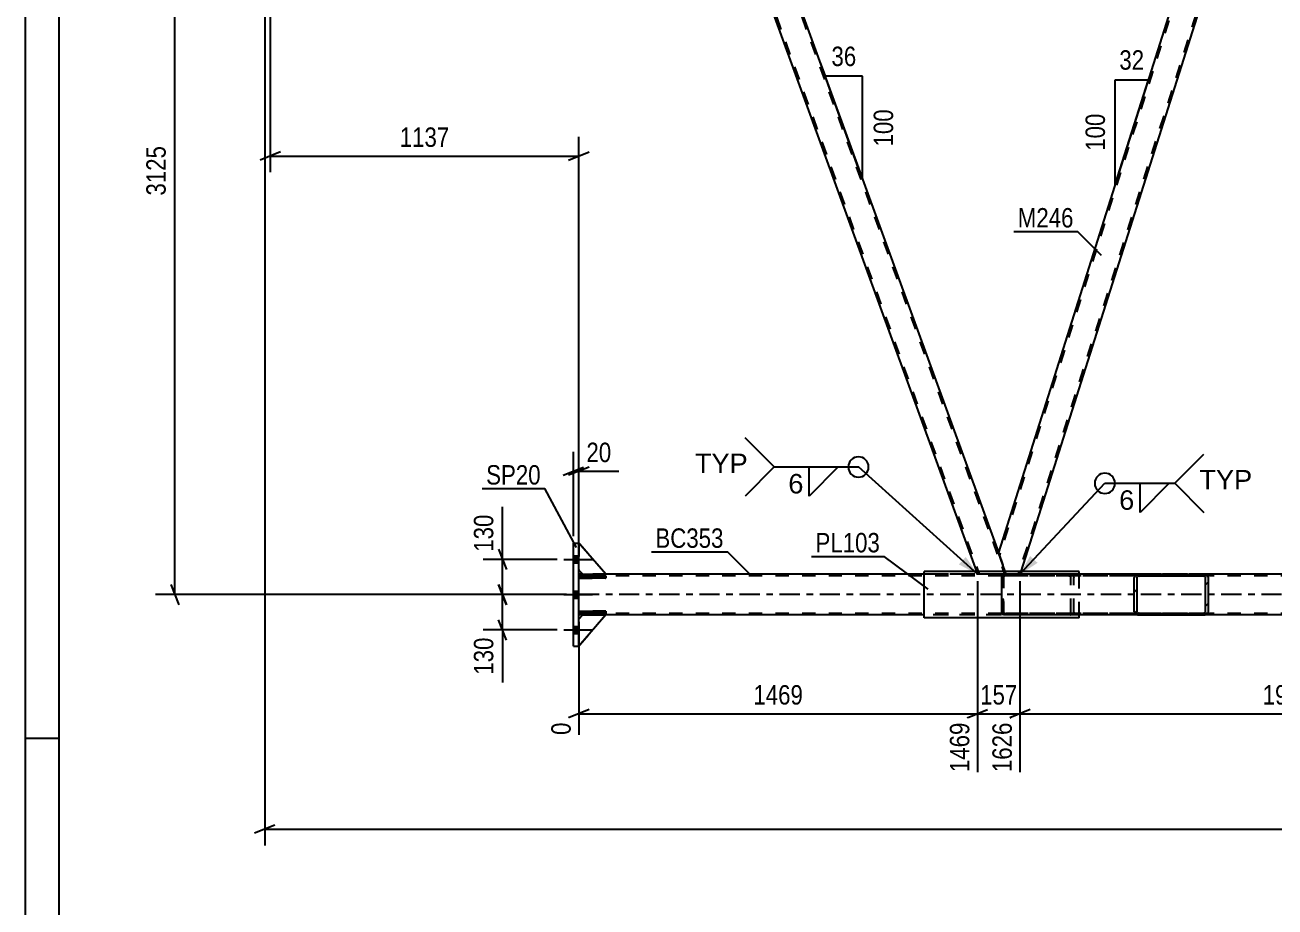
# Model space of a CAD drawing. Header units: millimetres. Extents: x -834 to 355, y -855 to -14.
# Drawn here: x -834 to -649.7, y -433.2 to -303.1 of the extents above; entities that cross this region are included whole.
import ezdxf

# ---------------------------------------------------------------- set-up
doc = ezdxf.new("R2010")
doc.units = ezdxf.units.MM
doc.linetypes.add('DXK_LINE_DOT2', pattern=[3.9198, 1.9599, -1.9599])
doc.linetypes.add('DXK_LINE_DOT3', pattern=[5.9187, 2.979, -0.9799, 0.9799, -0.9799])
doc.styles.add('Arial', font='ARIAL.TTF', dxfattribs={"height": 0.2})
doc.styles.add('Arial Narrow', font='ARIALN.TTF', dxfattribs={"height": 0.2})

# ---------------------------------------------------------------- blocks, each defined once
blk = doc.blocks.new('Unknown-570384938-1134')
at = {"color": 5, "linetype": 'Continuous'}
for p, q in [((-833.95, -14.33), (-833.95, -855.33)), ((-828.95, -19.33), (-828.95, -850.33)), ((-828.95, -408.33), (-833.95, -408.33))]:
    blk.add_line(p, q, dxfattribs=at)
blk = doc.blocks.new('Part-570384938-35340 - 35208')
at = {"linetype": 'Continuous'}
h = blk.add_hatch(dxfattribs=at)
h.set_pattern_fill('', scale=0.7, style=0, pattern_type=0)
h.set_pattern_definition([(45, (-670.3565, -389.8246), (-1.57154, 1.57154), [])])
h.paths.add_polyline_path([(-670.42, -389.64), (-670.36, -389.82), (-670.17, -389.98), (-669.88, -390.08), (-669.55, -390.12), (-660.38, -390.12), (-660.04, -390.08), (-659.76, -389.98), (-659.57, -389.82), (-659.5, -389.64), (-659.5, -384.6), (-659.57, -384.42), (-659.76, -384.26), (-660.04, -384.16), (-660.38, -384.12), (-669.55, -384.12), (-669.88, -384.16), (-670.17, -384.26), (-670.36, -384.42), (-670.42, -384.6)])
h.paths.add_polyline_path([(-669.95, -384.51), (-669.86, -384.43), (-669.72, -384.38), (-669.55, -384.36), (-660.38, -384.36), (-660.21, -384.38), (-660.07, -384.43), (-659.97, -384.51), (-659.94, -384.6), (-659.94, -389.64), (-659.97, -389.73), (-660.07, -389.81), (-660.21, -389.86), (-660.38, -389.88), (-669.55, -389.88), (-669.72, -389.86), (-669.86, -389.81), (-669.95, -389.73), (-669.99, -389.64), (-669.99, -384.6)])
at = {"color": 2, "linetype": 'Continuous'}
for p, q in [((-689.96, -384.6), (-689.93, -384.42)), ((-689.96, -389.64), (-689.96, -384.6)), ((-689.93, -384.42), (-689.83, -384.26)), ((-689.83, -384.26), (-689.69, -384.16)), ((-689.69, -384.16), (-689.67, -384.15)), ((-689.67, -384.15), (-689.38, -384.12)), ((-669.55, -384.12), (-689.38, -384.12)), ((-670.36, -384.42), (-670.42, -384.6)), ((-670.42, -389.64), (-670.42, -384.6)), ((-669.99, -384.6), (-669.95, -384.51)), ((-669.99, -389.64), (-669.99, -384.6)), ((-669.55, -384.12), (-669.88, -384.16)), ((-669.72, -384.38), (-669.55, -384.36)), ((-669.55, -384.12), (-660.38, -384.12)), ((-669.55, -384.36), (-660.38, -384.36)), ((-660.04, -384.16), (-660.38, -384.12)), ((-660.38, -384.36), (-660.21, -384.38)), ((-659.97, -384.51), (-659.94, -384.6)), ((-659.94, -389.64), (-659.94, -384.6)), ((-659.5, -384.6), (-659.57, -384.42)), ((-659.5, -389.64), (-659.5, -384.6)), ((-689.93, -389.82), (-689.96, -389.64)), ((-689.83, -389.98), (-689.93, -389.82)), ((-689.69, -390.08), (-689.83, -389.98)), ((-689.67, -390.09), (-689.69, -390.08)), ((-689.38, -390.12), (-689.67, -390.09)), ((-669.55, -390.12), (-689.38, -390.12)), ((-670.42, -389.64), (-670.36, -389.82)), ((-669.95, -389.73), (-669.99, -389.64)), ((-669.88, -390.08), (-669.55, -390.12)), ((-669.55, -389.88), (-669.72, -389.86)), ((-669.55, -389.88), (-660.38, -389.88)), ((-669.55, -390.12), (-660.38, -390.12)), ((-660.21, -389.86), (-660.38, -389.88)), ((-660.38, -390.12), (-660.04, -390.08)), ((-659.94, -389.64), (-659.97, -389.73)), ((-659.57, -389.82), (-659.5, -389.64))]:
    blk.add_line(p, q, dxfattribs=at)
at = {"color": 7, "linetype": 'DXK_LINE_DOT2'}
for p, q in [((-689.73, -384.51), (-689.74, -384.6)), ((-689.74, -389.64), (-689.74, -384.6)), ((-689.69, -384.43), (-689.73, -384.51)), ((-689.55, -384.38), (-689.69, -384.43)), ((-689.69, -389.81), (-689.69, -384.43)), ((-689.67, -390.09), (-689.67, -384.15)), ((-689.38, -384.36), (-689.55, -384.38)), ((-660.38, -384.36), (-689.38, -384.36)), ((-680.21, -384.12), (-679.87, -384.16)), ((-680.04, -384.38), (-680.21, -384.36)), ((-679.77, -384.6), (-679.8, -384.51)), ((-679.77, -389.64), (-679.77, -384.6)), ((-679.4, -384.42), (-679.33, -384.6)), ((-679.33, -389.64), (-679.33, -384.6)), ((-660.38, -384.12), (-669.55, -384.12)), ((-689.74, -389.64), (-689.73, -389.73)), ((-689.73, -389.73), (-689.69, -389.81)), ((-689.69, -389.81), (-689.55, -389.86)), ((-689.55, -389.86), (-689.38, -389.88)), ((-660.38, -389.88), (-689.38, -389.88)), ((-680.21, -389.88), (-680.04, -389.86)), ((-679.87, -390.08), (-680.21, -390.12)), ((-679.8, -389.73), (-679.77, -389.64)), ((-679.33, -389.64), (-679.4, -389.82)), ((-660.38, -390.12), (-669.55, -390.12))]:
    blk.add_line(p, q, dxfattribs=at)
for centre, radius, start, end in [((-680.11, -384.78), 0.409, 41.9363, 80.4819), ((-680.01, -384.96), 0.817, 41.9363, 80.4819), ((-680.11, -389.46), 0.409, 279.5182, 318.0638), ((-680.01, -389.28), 0.817, 279.5182, 318.0638)]:
    blk.add_arc(centre, radius, start, end, dxfattribs=at)
at = {"color": 2, "linetype": 'Continuous'}
for centre, radius, start, end in [((-669.75, -384.96), 0.817, 99.5182, 138.0638), ((-669.65, -384.78), 0.409, 99.5182, 138.0638), ((-660.28, -384.78), 0.409, 41.9363, 80.4819), ((-660.18, -384.96), 0.817, 41.9363, 80.4819), ((-669.75, -389.28), 0.817, 221.9363, 260.4819), ((-669.65, -389.46), 0.409, 221.9363, 260.4819), ((-660.28, -389.46), 0.409, 279.5182, 318.0638), ((-660.18, -389.28), 0.817, 279.5182, 318.0638)]:
    blk.add_arc(centre, radius, start, end, dxfattribs=at)
blk = doc.blocks.new('Part-570384938-35294 - 35208')
at = {"color": 7, "linetype": 'DXK_LINE_DOT2'}
for p, q in [((-653.49, -265.12), (-690.32, -381.29)), ((-653.74, -265.12), (-653.86, -265.52)), ((-653.74, -265.12), (-651.72, -265.12)), ((-653.74, -265.12), (-653.7, -265.12)), ((-651.72, -265.12), (-651.58, -265.52)), ((-650.69, -267.96), (-687.53, -384.12)), ((-689.29, -384.12), (-689.44, -383.72)), ((-687.28, -384.12), (-689.29, -384.12)), ((-687.15, -383.72), (-687.28, -384.12))]:
    blk.add_line(p, q, dxfattribs=at)
at = {"color": 2, "linetype": 'Continuous'}
for p, q in [((-653.86, -265.52), (-690.46, -380.92)), ((-651.58, -265.52), (-650.56, -268.33)), ((-650.56, -268.33), (-687.15, -383.72)), ((-689.44, -383.72), (-690.46, -380.92))]:
    blk.add_line(p, q, dxfattribs=at)
blk = doc.blocks.new('Part-570384938-35299 - 35208')
at = {"color": 7, "linetype": 'DXK_LINE_DOT2'}
for p, q in [((-647.47, -265.12), (-651.72, -265.12)), ((-651.72, -265.12), (-650.56, -268.33)), ((-651.72, -265.12), (-651.69, -265.12)), ((-651.47, -265.12), (-608.16, -384.12)), ((-647.72, -265.12), (-604.41, -384.12)), ((-647.47, -265.12), (-647.32, -265.52)), ((-605.32, -380.92), (-604.16, -384.12)), ((-608.56, -383.72), (-608.41, -384.12)), ((-604.16, -384.12), (-608.41, -384.12))]:
    blk.add_line(p, q, dxfattribs=at)
at = {"color": 2, "linetype": 'Continuous'}
for p, q in [((-647.32, -265.52), (-605.32, -380.92)), ((-650.56, -268.33), (-608.56, -383.72))]:
    blk.add_line(p, q, dxfattribs=at)
blk = doc.blocks.new('Part-570384938-35300 - 35208')
at = {"color": 7, "linetype": 'DXK_LINE_DOT2'}
for p, q in [((-732.6, -265.12), (-736.86, -265.12)), ((-736.86, -265.12), (-736.71, -265.52)), ((-736.86, -265.12), (-736.82, -265.12)), ((-736.6, -265.12), (-693.29, -384.12)), ((-732.86, -265.12), (-689.55, -384.12)), ((-732.6, -265.12), (-732.46, -265.52)), ((-690.46, -380.92), (-689.29, -384.12)), ((-693.69, -383.72), (-693.55, -384.12)), ((-689.29, -384.12), (-693.55, -384.12))]:
    blk.add_line(p, q, dxfattribs=at)
at = {"color": 2, "linetype": 'Continuous'}
for p, q in [((-736.71, -265.52), (-693.69, -383.72)), ((-732.46, -265.52), (-690.46, -380.92))]:
    blk.add_line(p, q, dxfattribs=at)
blk = doc.blocks.new('Part-570384938-35306 - 35208')
at = {"color": 2, "linetype": 'Continuous'}
for p, q in [((-751.71, -384.12), (-752.31, -384.12)), ((-701.39, -384.12), (-748.31, -384.12)), ((-634.42, -384.12), (-660.37, -384.12)), ((-751.71, -390.12), (-752.31, -390.12)), ((-701.39, -390.12), (-748.31, -390.12)), ((-616.26, -390.12), (-678.53, -390.12))]:
    blk.add_line(p, q, dxfattribs=at)
at = {"color": 7, "linetype": 'DXK_LINE_DOT2'}
for p, q in [((-752.31, -390.12), (-752.31, -384.12)), ((-74.59, -384.36), (-752.31, -384.36)), ((-748.31, -384.12), (-751.71, -384.12)), ((-74.59, -384.12), (-701.39, -384.12)), ((-660.37, -384.12), (-701.39, -384.12)), ((-74.59, -389.88), (-752.31, -389.88)), ((-748.31, -390.12), (-751.71, -390.12)), ((-74.59, -390.12), (-701.39, -390.12)), ((-678.53, -390.12), (-701.39, -390.12))]:
    blk.add_line(p, q, dxfattribs=at)
at = {"color": 7, "linetype": 'DXK_LINE_DOT3'}
blk.add_line((-74.59, -387.12), (-752.31, -387.12), dxfattribs=at)
blk = doc.blocks.new('Part-570384938-35310 - 35208')
at = {"color": 2, "linetype": 'Continuous'}
for p, q in [((-753.11, -394.72), (-753.11, -379.52)), ((-753.11, -379.52), (-752.31, -379.52)), ((-752.31, -394.72), (-752.31, -379.52)), ((-753.11, -394.72), (-752.31, -394.72))]:
    blk.add_line(p, q, dxfattribs=at)
blk = doc.blocks.new('Part-570384938-35348 - 35208')
at = {"color": 2, "linetype": 'Continuous'}
for p, q in [((-678.53, -383.72), (-701.39, -383.72)), ((-701.39, -390.52), (-701.39, -383.72)), ((-678.53, -384.12), (-678.53, -383.72)), ((-678.53, -390.52), (-701.39, -390.52)), ((-678.53, -390.52), (-678.53, -390.12))]:
    blk.add_line(p, q, dxfattribs=at)
at = {"color": 7, "linetype": 'DXK_LINE_DOT2'}
blk.add_line((-678.53, -390.12), (-678.53, -384.12), dxfattribs=at)
blk = doc.blocks.new('Part-570384938-35530 - 35208')
at = {"color": 7, "linetype": 'DXK_LINE_DOT2'}
for p, q in [((-748.31, -389.56), (-752.31, -389.56)), ((-752.31, -389.56), (-752.31, -389.88)), ((-752.31, -389.88), (-748.31, -389.88)), ((-751.71, -389.88), (-751.71, -389.56)), ((-748.31, -389.88), (-748.31, -389.56))]:
    blk.add_line(p, q, dxfattribs=at)
blk = doc.blocks.new('Part-570384938-35531 - 35208')
at = {"color": 7, "linetype": 'DXK_LINE_DOT2'}
for p, q in [((-748.31, -384.36), (-752.31, -384.36)), ((-752.31, -384.36), (-752.31, -384.68)), ((-752.31, -384.68), (-748.31, -384.68)), ((-751.71, -384.68), (-751.71, -384.36)), ((-748.31, -384.68), (-748.31, -384.36))]:
    blk.add_line(p, q, dxfattribs=at)
blk = doc.blocks.new('Part-570384938-35532 - 35208')
at = {"color": 2, "linetype": 'Continuous'}
for p, q in [((-752.31, -389.56), (-748.31, -389.56)), ((-752.31, -389.88), (-752.31, -389.56)), ((-748.31, -389.88), (-752.31, -389.88)), ((-748.31, -389.56), (-748.31, -389.88))]:
    blk.add_line(p, q, dxfattribs=at)
at = {"color": 7, "linetype": 'DXK_LINE_DOT2'}
blk.add_line((-751.71, -389.88), (-751.71, -389.56), dxfattribs=at)
blk = doc.blocks.new('Part-570384938-35533 - 35208')
at = {"color": 2, "linetype": 'Continuous'}
for p, q in [((-752.31, -384.36), (-748.31, -384.36)), ((-752.31, -384.68), (-752.31, -384.36)), ((-748.31, -384.68), (-752.31, -384.68)), ((-748.31, -384.36), (-748.31, -384.68))]:
    blk.add_line(p, q, dxfattribs=at)
at = {"color": 7, "linetype": 'DXK_LINE_DOT2'}
blk.add_line((-751.71, -384.68), (-751.71, -384.36), dxfattribs=at)
blk = doc.blocks.new('Part-570384938-35534 - 35208')
at = {"color": 7, "linetype": 'DXK_LINE_DOT2'}
for p, q in [((-752.31, -390.72), (-751.71, -390.12)), ((-748.31, -390.12), (-752.31, -394.72)), ((-751.71, -390.12), (-748.31, -390.12)), ((-752.31, -394.72), (-752.31, -390.72))]:
    blk.add_line(p, q, dxfattribs=at)
blk = doc.blocks.new('Part-570384938-35535 - 35208')
at = {"color": 2, "linetype": 'Continuous'}
for p, q in [((-752.31, -390.72), (-751.71, -390.12)), ((-748.31, -390.12), (-752.31, -394.72)), ((-751.71, -390.12), (-748.31, -390.12))]:
    blk.add_line(p, q, dxfattribs=at)
at = {"color": 7, "linetype": 'DXK_LINE_DOT2'}
blk.add_line((-752.31, -394.72), (-752.31, -390.72), dxfattribs=at)
blk = doc.blocks.new('Part-570384938-35536 - 35208')
at = {"color": 7, "linetype": 'DXK_LINE_DOT2'}
for p, q in [((-748.31, -384.12), (-752.31, -379.52)), ((-752.31, -379.52), (-752.31, -383.52)), ((-752.31, -383.52), (-751.71, -384.12)), ((-751.71, -384.12), (-748.31, -384.12))]:
    blk.add_line(p, q, dxfattribs=at)
blk = doc.blocks.new('Part-570384938-35537 - 35208')
at = {"color": 2, "linetype": 'Continuous'}
for p, q in [((-748.31, -384.12), (-752.31, -379.52)), ((-752.31, -383.52), (-751.71, -384.12)), ((-751.71, -384.12), (-748.31, -384.12))]:
    blk.add_line(p, q, dxfattribs=at)
at = {"color": 7, "linetype": 'DXK_LINE_DOT2'}
blk.add_line((-752.31, -379.52), (-752.31, -383.52), dxfattribs=at)
blk = doc.blocks.new('Bolt-570384938-35545 - 35208')
at = {"linetype": 'Continuous'}
for points in [[(-753.11, -381.4), (-753.11, -382.44), (-752.31, -382.44), (-752.31, -381.4)], [(-753.11, -381.4), (-753.11, -382.44), (-752.31, -382.44), (-752.31, -381.4)], [(-753.11, -381.4), (-753.11, -382.44), (-752.31, -382.44), (-752.31, -381.4)], [(-753.11, -386.6), (-753.11, -387.64), (-752.31, -387.64), (-752.31, -386.6)], [(-753.11, -386.6), (-753.11, -387.64), (-752.31, -387.64), (-752.31, -386.6)], [(-753.11, -391.8), (-753.11, -392.84), (-752.31, -392.84), (-752.31, -391.8)], [(-753.11, -391.8), (-753.11, -392.84), (-752.31, -392.84), (-752.31, -391.8)], [(-753.11, -391.8), (-753.11, -392.84), (-752.31, -392.84), (-752.31, -391.8)]]:
    blk.add_hatch(color=1, dxfattribs=at).paths.add_polyline_path(points)
at = {"color": 1, "linetype": 'Continuous'}
for p, q in [((-753.11, -381.4), (-752.31, -381.4)), ((-753.11, -381.4), (-752.31, -381.4)), ((-753.11, -381.4), (-752.31, -381.4)), ((-754.51, -381.92), (-750.31, -381.92)), ((-754.51, -381.92), (-750.31, -381.92)), ((-754.51, -381.92), (-750.31, -381.92)), ((-753.11, -382.44), (-752.31, -382.44)), ((-753.11, -382.44), (-752.31, -382.44)), ((-753.11, -382.44), (-752.31, -382.44)), ((-753.11, -386.6), (-752.31, -386.6)), ((-753.11, -386.6), (-752.31, -386.6)), ((-754.51, -387.12), (-750.31, -387.12)), ((-754.51, -387.12), (-750.31, -387.12)), ((-753.11, -387.64), (-752.31, -387.64)), ((-753.11, -387.64), (-752.31, -387.64)), ((-754.51, -392.32), (-750.31, -392.32)), ((-754.51, -392.32), (-750.31, -392.32)), ((-754.51, -392.32), (-750.31, -392.32)), ((-753.11, -391.8), (-752.31, -391.8)), ((-753.11, -391.8), (-752.31, -391.8)), ((-753.11, -391.8), (-752.31, -391.8)), ((-753.11, -392.84), (-752.31, -392.84)), ((-753.11, -392.84), (-752.31, -392.84)), ((-753.11, -392.84), (-752.31, -392.84))]:
    blk.add_line(p, q, dxfattribs=at)
blk = doc.blocks.new('StraightDimension-570384938-47707 - 35208')
at = {"color": 7, "linetype": 'Continuous'}
for p, q in [((-693.55, -385.12), (-693.55, -413.29)), ((-687.28, -385.12), (-687.28, -413.29)), ((-695.05, -405.28), (-692.05, -404.08)), ((-693.55, -404.68), (-687.28, -404.68)), ((-685.78, -404.08), (-688.78, -405.28))]:
    blk.add_line(p, q, dxfattribs=at)
at = {"color": 0}
blk.add_wipeout([(-687.07, -403.93), (-687.07, -399.73), (-693.75, -399.73), (-693.75, -403.93)], dxfattribs=at)
at = {"color": 0, "linetype": 'Continuous'}
blk.add_wipeout([(-687.88, -405.38), (-692.08, -405.38), (-692.08, -413.89), (-687.88, -413.89)], dxfattribs=at)
at = {"color": 3, "style": 'Arial Narrow'}
blk.add_text('157', height=2.863, dxfattribs=at).set_placement((-693.15, -403.33))
at = {"color": 3, "linetype": 'Continuous', "style": 'Arial Narrow'}
blk.add_text('1626', height=2.863, rotation=90.0002, dxfattribs=at).set_placement((-688.48, -413.29))
blk = doc.blocks.new('StraightDimension-570384938-47708 - 35208')
at = {"color": 7, "linetype": 'Continuous'}
for p, q in [((-693.55, -385.12), (-693.55, -413.29)), ((-752.31, -391.12), (-752.31, -407.81)), ((-750.81, -404.08), (-753.81, -405.28)), ((-752.31, -404.68), (-693.55, -404.68)), ((-695.05, -405.28), (-692.05, -404.08))]:
    blk.add_line(p, q, dxfattribs=at)
at = {"color": 0}
blk.add_wipeout([(-718.67, -403.93), (-718.67, -399.73), (-727.18, -399.73), (-727.18, -403.93)], dxfattribs=at)
at = {"color": 0, "linetype": 'Continuous'}
for points in [[(-752.91, -405.38), (-757.11, -405.38), (-757.11, -408.41), (-752.91, -408.41)], [(-694.15, -405.38), (-698.35, -405.38), (-698.35, -413.89), (-694.15, -413.89)]]:
    blk.add_wipeout(points, dxfattribs=at)
at = {"color": 3, "style": 'Arial Narrow'}
blk.add_text('1469', height=2.863, dxfattribs=at).set_placement((-726.58, -403.33))
at = {"color": 3, "linetype": 'Continuous', "style": 'Arial Narrow'}
for s, height, p in [('0', 2.86, (-753.51, -407.81)), ('1469', 2.863, (-694.75, -413.29))]:
    blk.add_text(s, height=height, rotation=90.0002, dxfattribs=at).set_placement(p)
blk = doc.blocks.new('StraightDimension-570384938-49467 - 35208')
at = {"color": 7, "linetype": 'Continuous'}
for p, q in [((-798.61, -270.72), (-798.61, -424.09)), ((-797.11, -421.09), (-800.11, -422.29)), ((-798.61, -421.69), (-61.69, -421.69))]:
    blk.add_line(p, q, dxfattribs=at)
blk = doc.blocks.new('StraightDimension-570384938-49572 - 35208')
at = {"color": 7, "linetype": 'Continuous'}
for p, q in [((-753.11, -378.52), (-753.11, -366.08)), ((-752.31, -378.52), (-752.31, -366.08)), ((-754.61, -369.53), (-751.61, -368.33)), ((-750.81, -368.33), (-753.81, -369.53)), ((-753.11, -368.93), (-752.31, -368.93))]:
    blk.add_line(p, q, dxfattribs=at)
at = {"color": 0}
blk.add_wipeout([(-746.93, -368.18), (-746.93, -363.98), (-751.79, -363.98), (-751.79, -368.18)], dxfattribs=at)
at = {"color": 7, "linetype": 'Continuous'}
blk.add_line((-752.31, -368.93), (-746.4, -368.93), dxfattribs=at)
blk.add_line((-752.31, -368.93), (-746.4, -368.93), dxfattribs=at)
at = {"color": 3, "style": 'Arial Narrow'}
blk.add_text('20', height=2.863, dxfattribs=at).set_placement((-751.19, -367.58))
blk = doc.blocks.new('StraightDimension-570384938-38928 - 35208')
at = {"color": 7, "linetype": 'Continuous'}
for p, q in [((-797.81, -266.12), (-797.81, -324.85)), ((-752.31, -383.12), (-752.31, -319.6)), ((-796.31, -321.85), (-799.31, -323.05)), ((-797.81, -322.45), (-752.31, -322.45)), ((-753.81, -323.05), (-750.81, -321.85))]:
    blk.add_line(p, q, dxfattribs=at)
at = {"color": 0}
blk.add_wipeout([(-770.8, -321.7), (-770.8, -317.5), (-779.31, -317.5), (-779.31, -321.7)], dxfattribs=at)
at = {"color": 3, "style": 'Arial Narrow'}
blk.add_text('1137', height=2.863, dxfattribs=at).set_placement((-778.71, -321.1))
blk = doc.blocks.new('AngleDimension-570384938-39009 - 35208')
at = {"color": 7, "linetype": 'Continuous'}
for p, q in [((-716.79, -308.57), (-716.02, -310.69)), ((-710.48, -310.69), (-716.02, -310.69)), ((-710.48, -325.91), (-716.02, -310.69)), ((-710.48, -325.91), (-710.48, -310.69))]:
    blk.add_line(p, q, dxfattribs=at)
at = {"color": 0}
for points in [[(-710.82, -309.79), (-710.82, -305.59), (-715.67, -305.59), (-715.67, -309.79)], [(-705.38, -314.96), (-709.58, -314.96), (-709.58, -321.64), (-705.38, -321.64)]]:
    blk.add_wipeout(points, dxfattribs=at)
at = {"color": 3, "style": 'Arial Narrow'}
blk.add_text('36', height=2.863, dxfattribs=at).set_placement((-715.07, -309.19))
blk.add_text('100', height=2.863, rotation=90.0002, dxfattribs=at).set_placement((-705.98, -321.04))
blk = doc.blocks.new('StraightDimension-570384938-46945 - 35208')
at = {"color": 7, "linetype": 'Continuous'}
for p, q in [((-764.17, -385.62), (-762.97, -388.62)), ((-755.51, -387.12), (-766.42, -387.12)), ((-763.57, -392.32), (-763.57, -387.12)), ((-755.51, -392.32), (-766.42, -392.32)), ((-762.97, -393.82), (-764.17, -390.82))]:
    blk.add_line(p, q, dxfattribs=at)
at = {"color": 0}
blk.add_wipeout([(-764.32, -392.85), (-768.52, -392.85), (-768.52, -399.53), (-764.32, -399.53)], dxfattribs=at)
at = {"color": 7, "linetype": 'Continuous'}
blk.add_line((-763.57, -392.32), (-763.57, -400.06), dxfattribs=at)
blk.add_line((-763.57, -392.32), (-763.57, -400.06), dxfattribs=at)
at = {"color": 3, "style": 'Arial Narrow'}
blk.add_text('130', height=2.863, rotation=90.0002, dxfattribs=at).set_placement((-764.92, -398.93))
blk = doc.blocks.new('AngleDimension-570384938-39024 - 35208')
at = {"color": 7, "linetype": 'Continuous'}
for p, q in [((-673.25, -311.22), (-668.35, -311.22)), ((-673.25, -326.66), (-668.35, -311.22)), ((-673.25, -326.66), (-673.25, -311.22)), ((-668.01, -310.13), (-668.35, -311.22))]:
    blk.add_line(p, q, dxfattribs=at)
at = {"color": 0}
for points in [[(-668.37, -310.32), (-668.37, -306.12), (-673.23, -306.12), (-673.23, -310.32)], [(-674.15, -315.59), (-678.35, -315.59), (-678.35, -322.28), (-674.15, -322.28)]]:
    blk.add_wipeout(points, dxfattribs=at)
at = {"color": 3, "style": 'Arial Narrow'}
blk.add_text('32', height=2.863, dxfattribs=at).set_placement((-672.63, -309.72))
blk.add_text('100', height=2.863, rotation=90.0002, dxfattribs=at).set_placement((-674.75, -321.68))
blk = doc.blocks.new('StraightDimension-570384938-46944 - 35208')
at = {"color": 7, "linetype": 'Continuous'}
for p, q in [((-764.17, -380.42), (-762.97, -383.42)), ((-755.51, -381.92), (-766.42, -381.92)), ((-763.57, -387.12), (-763.57, -381.92)), ((-762.97, -388.62), (-764.17, -385.62)), ((-755.51, -387.12), (-766.42, -387.12))]:
    blk.add_line(p, q, dxfattribs=at)
at = {"color": 0}
blk.add_wipeout([(-764.32, -374.71), (-768.52, -374.71), (-768.52, -381.4), (-764.32, -381.4)], dxfattribs=at)
at = {"color": 7, "linetype": 'Continuous'}
blk.add_line((-763.57, -381.92), (-763.57, -374.19), dxfattribs=at)
blk.add_line((-763.57, -381.92), (-763.57, -374.19), dxfattribs=at)
at = {"color": 3, "style": 'Arial Narrow'}
blk.add_text('130', height=2.863, rotation=90.0002, dxfattribs=at).set_placement((-764.92, -380.8))
blk = doc.blocks.new('StraightDimension-570384938-46591 - 35208')
at = {"color": 7, "linetype": 'Continuous'}
for p, q in [((-811.26, -263.62), (-812.46, -260.62)), ((-799.61, -262.12), (-814.71, -262.12)), ((-811.86, -387.12), (-811.86, -262.12)), ((-812.46, -385.62), (-811.26, -388.62)), ((-754.11, -387.12), (-814.71, -387.12))]:
    blk.add_line(p, q, dxfattribs=at)
at = {"color": 0}
blk.add_wipeout([(-812.61, -320.37), (-816.81, -320.37), (-816.81, -328.88), (-812.61, -328.88)], dxfattribs=at)
at = {"color": 3, "style": 'Arial Narrow'}
blk.add_text('3125', height=2.863, rotation=90.0002, dxfattribs=at).set_placement((-813.21, -328.28))
blk = doc.blocks.new('StraightDimension-570384938-47706 - 35208')
at = {"color": 7, "linetype": 'Continuous'}
for p, q in [((-687.28, -385.12), (-687.28, -413.29)), ((-608.41, -385.12), (-608.41, -413.29)), ((-685.78, -404.08), (-688.78, -405.28)), ((-687.28, -404.68), (-608.41, -404.68)), ((-609.91, -405.28), (-606.91, -404.08))]:
    blk.add_line(p, q, dxfattribs=at)
at = {"color": 0}
blk.add_wipeout([(-643.59, -403.93), (-643.59, -399.73), (-652.1, -399.73), (-652.1, -403.93)], dxfattribs=at)
at = {"color": 0, "linetype": 'Continuous'}
blk.add_wipeout([(-609.01, -405.38), (-613.21, -405.38), (-613.21, -413.89), (-609.01, -413.89)], dxfattribs=at)
at = {"color": 3, "style": 'Arial Narrow'}
blk.add_text('1972', height=2.863, dxfattribs=at).set_placement((-651.5, -403.33))
at = {"color": 3, "linetype": 'Continuous', "style": 'Arial Narrow'}
blk.add_text('3597', height=2.863, rotation=90.0002, dxfattribs=at).set_placement((-609.61, -413.29))
blk = doc.blocks.new('Mark-570384938-38959 - 35208')
at = {"color": 0}
blk.add_wipeout([(-679.38, -332.99), (-679.38, -329.99), (-687.6, -329.99), (-687.6, -332.99)], dxfattribs=at)
blk.add_wipeout([(-679.38, -332.99), (-679.38, -329.99), (-687.6, -329.99), (-687.6, -332.99)], dxfattribs=at)
at = {"color": 30, "linetype": 'Continuous'}
for p in [(-688.2, -333.59), (-675.24, -337.13)]:
    blk.add_line(p, (-678.78, -333.59), dxfattribs=at)
at = {"color": 3, "style": 'Arial Narrow'}
blk.add_text('M246', height=2.863, dxfattribs=at).set_placement((-687.6, -332.99))
blk = doc.blocks.new('Mark-570384938-46937 - 35208')
at = {"color": 0}
blk.add_wipeout([(-757.93, -370.89), (-757.93, -367.89), (-765.97, -367.89), (-765.97, -370.89)], dxfattribs=at)
blk.add_wipeout([(-757.93, -370.89), (-757.93, -367.89), (-765.97, -367.89), (-765.97, -370.89)], dxfattribs=at)
at = {"color": 30, "linetype": 'Continuous'}
for p in [(-766.57, -371.49), (-752.63, -380.16)]:
    blk.add_line(p, (-757.33, -371.49), dxfattribs=at)
at = {"color": 3, "style": 'Arial Narrow'}
blk.add_text('SP20', height=2.863, dxfattribs=at).set_placement((-765.97, -370.89))
blk = doc.blocks.new('WeldMark-570384938-62913 - 35208')
at = {"linetype": 'Continuous'}
blk.add_hatch(color=30, dxfattribs=at).paths.add_polyline_path([(-695.27, -381.56), (-693.55, -384.12), (-696.28, -382.67)])
at = {"color": 3, "linetype": 'Continuous'}
for q in [(-727.81, -364.02), (-727.81, -372.59)]:
    blk.add_line((-723.53, -368.3), q, dxfattribs=at)
at = {"color": 30, "linetype": 'Continuous'}
blk.add_line((-693.55, -384.12), (-711.1, -368.3), dxfattribs=at)
at = {"color": 3, "linetype": 'Continuous'}
for start, end in [(90, 270), (270, 90)]:
    blk.add_arc((-711.1, -368.3), 1.5, start, end, dxfattribs=at)
at = {"color": 0}
blk.add_wipeout([(-719, -372.4), (-719, -369), (-721.63, -369), (-721.63, -372.4)], dxfattribs=at)
at = {"color": 30, "linetype": 'Continuous'}
blk.add_line((-723.53, -368.3), (-711.1, -368.3), dxfattribs=at)
at = {"color": 3, "linetype": 'Continuous'}
for p, q in [((-718.34, -368.3), (-714.06, -368.3)), ((-714.06, -368.3), (-718.34, -372.59)), ((-718.34, -372.59), (-718.34, -368.3))]:
    blk.add_line(p, q, dxfattribs=at)
at = {"color": 3, "style": 'Arial'}
blk.add_text('6', height=2.87, dxfattribs=at).set_placement((-721.43, -372.2))
at = {"color": 0, "linetype": 'Continuous'}
blk.add_wipeout([(-727.43, -369.2), (-727.43, -366.2), (-735.2, -366.2), (-735.2, -369.2)], dxfattribs=at)
blk.add_wipeout([(-727.43, -369.2), (-727.43, -366.2), (-735.2, -366.2), (-735.2, -369.2)], dxfattribs=at)
at = {"color": 3, "linetype": 'Continuous', "style": 'Arial'}
blk.add_text('TYP', height=2.865, dxfattribs=at).set_placement((-735.2, -369.2))
blk = doc.blocks.new('Mark-570384938-47665 - 35208')
at = {"color": 0}
blk.add_wipeout([(-707.92, -380.89), (-707.92, -377.89), (-717.42, -377.89), (-717.42, -380.89)], dxfattribs=at)
blk.add_wipeout([(-707.92, -380.89), (-707.92, -377.89), (-717.42, -377.89), (-717.42, -380.89)], dxfattribs=at)
at = {"color": 30, "linetype": 'Continuous'}
for p in [(-718.02, -381.49), (-700.82, -386.31)]:
    blk.add_line(p, (-707.32, -381.49), dxfattribs=at)
at = {"color": 3, "style": 'Arial Narrow'}
blk.add_text('PL103', height=2.863, dxfattribs=at).set_placement((-717.42, -380.89))
blk = doc.blocks.new('Mark-570384938-48037 - 35208')
at = {"color": 0}
blk.add_wipeout([(-730.98, -380.22), (-730.98, -377.22), (-741.02, -377.22), (-741.02, -380.22)], dxfattribs=at)
blk.add_wipeout([(-730.98, -380.22), (-730.98, -377.22), (-741.02, -377.22), (-741.02, -380.22)], dxfattribs=at)
at = {"color": 30, "linetype": 'Continuous'}
for p in [(-741.62, -380.82), (-726.84, -384.35)]:
    blk.add_line(p, (-730.38, -380.82), dxfattribs=at)
at = {"color": 3, "style": 'Arial Narrow'}
blk.add_text('BC353', height=2.863, dxfattribs=at).set_placement((-741.02, -380.22))
blk = doc.blocks.new('WeldMark-570384938-62926 - 35208')
at = {"linetype": 'Continuous'}
blk.add_hatch(color=30, dxfattribs=at).paths.add_polyline_path([(-684.68, -382.44), (-687.28, -384.12), (-685.78, -381.42)])
at = {"color": 3, "linetype": 'Continuous'}
for q in [(-660.15, -366.43), (-660.15, -375)]:
    blk.add_line((-664.43, -370.71), q, dxfattribs=at)
at = {"color": 30, "linetype": 'Continuous'}
blk.add_line((-687.28, -384.12), (-674.76, -370.71), dxfattribs=at)
at = {"color": 3, "linetype": 'Continuous'}
blk.add_arc((-674.76, -370.71), 1.5, 90, 270, dxfattribs=at)
at = {"color": 0}
blk.add_wipeout([(-670.23, -374.81), (-670.23, -371.41), (-672.86, -371.41), (-672.86, -374.81)], dxfattribs=at)
at = {"color": 30, "linetype": 'Continuous'}
blk.add_line((-674.76, -370.71), (-664.43, -370.71), dxfattribs=at)
at = {"color": 3, "linetype": 'Continuous'}
for p, q in [((-669.58, -370.71), (-665.29, -370.71)), ((-665.29, -370.71), (-669.58, -375)), ((-669.58, -375), (-669.58, -370.71))]:
    blk.add_line(p, q, dxfattribs=at)
blk.add_arc((-674.76, -370.71), 1.5, 270, 90, dxfattribs=at)
at = {"color": 3, "style": 'Arial'}
blk.add_text('6', height=2.87, dxfattribs=at).set_placement((-672.66, -374.61))
at = {"color": 0, "linetype": 'Continuous'}
blk.add_wipeout([(-653.06, -371.61), (-653.06, -368.61), (-660.83, -368.61), (-660.83, -371.61)], dxfattribs=at)
blk.add_wipeout([(-653.06, -371.61), (-653.06, -368.61), (-660.83, -368.61), (-660.83, -371.61)], dxfattribs=at)
at = {"color": 3, "linetype": 'Continuous', "style": 'Arial'}
blk.add_text('TYP', height=2.865, dxfattribs=at).set_placement((-660.83, -371.61))

msp = doc.modelspace()

# ---------------------------------------------------------------- block references
for name in ['Unknown-570384938-1134', 'Part-570384938-35300 - 35208', 'Part-570384938-35294 - 35208', 'Part-570384938-35299 - 35208', 'Part-570384938-35310 - 35208', 'Part-570384938-35536 - 35208', 'Part-570384938-35537 - 35208', 'Bolt-570384938-35545 - 35208', 'Part-570384938-35306 - 35208', 'Part-570384938-35531 - 35208', 'Part-570384938-35533 - 35208', 'Part-570384938-35348 - 35208', 'Part-570384938-35340 - 35208', 'Part-570384938-35530 - 35208', 'Part-570384938-35532 - 35208', 'Part-570384938-35534 - 35208', 'Part-570384938-35535 - 35208']:
    msp.add_blockref(name, (0, 0))

# ---------------------------------------------------------------- next in the draw order: block references
msp.add_blockref('StraightDimension-570384938-47707 - 35208', (0, 0))

# ---------------------------------------------------------------- next in the draw order: block references
msp.add_blockref('StraightDimension-570384938-47708 - 35208', (0, 0))

# ---------------------------------------------------------------- next in the draw order: block references
msp.add_blockref('StraightDimension-570384938-49467 - 35208', (0, 0))

# ---------------------------------------------------------------- next in the draw order: block references
for name in ['AngleDimension-570384938-39009 - 35208', 'AngleDimension-570384938-39024 - 35208', 'Mark-570384938-38959 - 35208', 'StraightDimension-570384938-49572 - 35208', 'WeldMark-570384938-62913 - 35208', 'WeldMark-570384938-62926 - 35208', 'StraightDimension-570384938-47706 - 35208', 'StraightDimension-570384938-46945 - 35208']:
    msp.add_blockref(name, (0, 0))

# ---------------------------------------------------------------- next in the draw order: block references
for name in ['StraightDimension-570384938-38928 - 35208', 'Mark-570384938-48037 - 35208', 'Mark-570384938-47665 - 35208']:
    msp.add_blockref(name, (0, 0))

# ---------------------------------------------------------------- next in the draw order: block references
msp.add_blockref('StraightDimension-570384938-46944 - 35208', (0, 0))

# ---------------------------------------------------------------- next in the draw order: block references
msp.add_blockref('StraightDimension-570384938-46591 - 35208', (0, 0))

# ---------------------------------------------------------------- next in the draw order: block references
msp.add_blockref('Mark-570384938-46937 - 35208', (0, 0))

doc.saveas('drawing.dxf')
